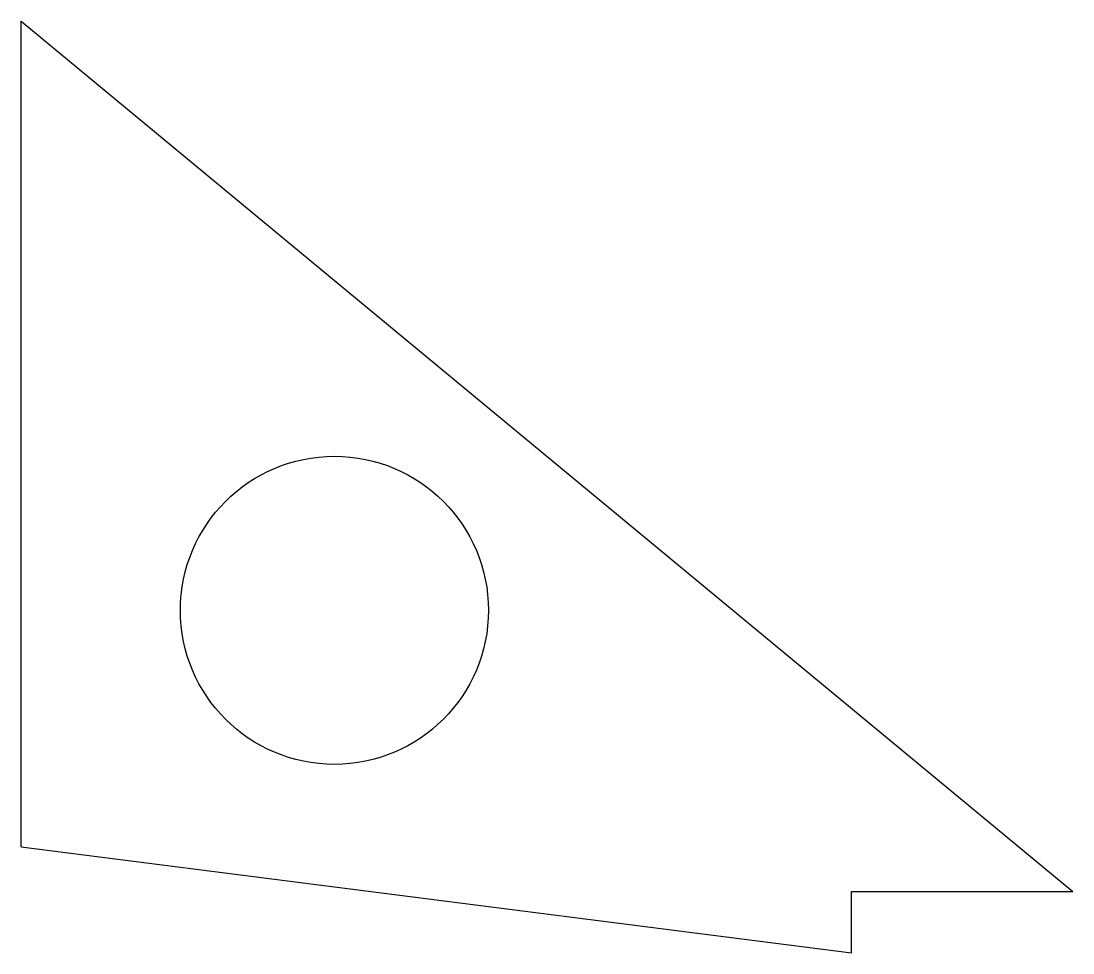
# Model space of a CAD drawing. Header units: inches. Extents: x 24.9 to 59, y 6.2 to 36.4.
import ezdxf

# ---------------------------------------------------------------- set-up
doc = ezdxf.new("R2010")
doc.units = ezdxf.units.IN
doc.header["$MEASUREMENT"] = 0
doc.layers.add('2mm轻木', color=150, linetype='Continuous')
doc.layers.add('LAYER01', color=7, linetype='Continuous')

msp = doc.modelspace()

# ---------------------------------------------------------------- linework, layer by layer
msp.add_line((24.875, 9.645), (24.875, 36.449))
at = {"layer": '2mm轻木'}
msp.add_circle((35.048, 17.32), 5, dxfattribs=at)
at = {"layer": 'LAYER01'}
for p, q in [((24.875, 36.449), (59.022, 8.197)), ((24.875, 9.645), (51.833, 6.197)), ((51.833, 8.197), (59.022, 8.197)), ((51.833, 6.197), (51.833, 8.197))]:
    msp.add_line(p, q, dxfattribs=at)

doc.saveas('drawing.dxf')
